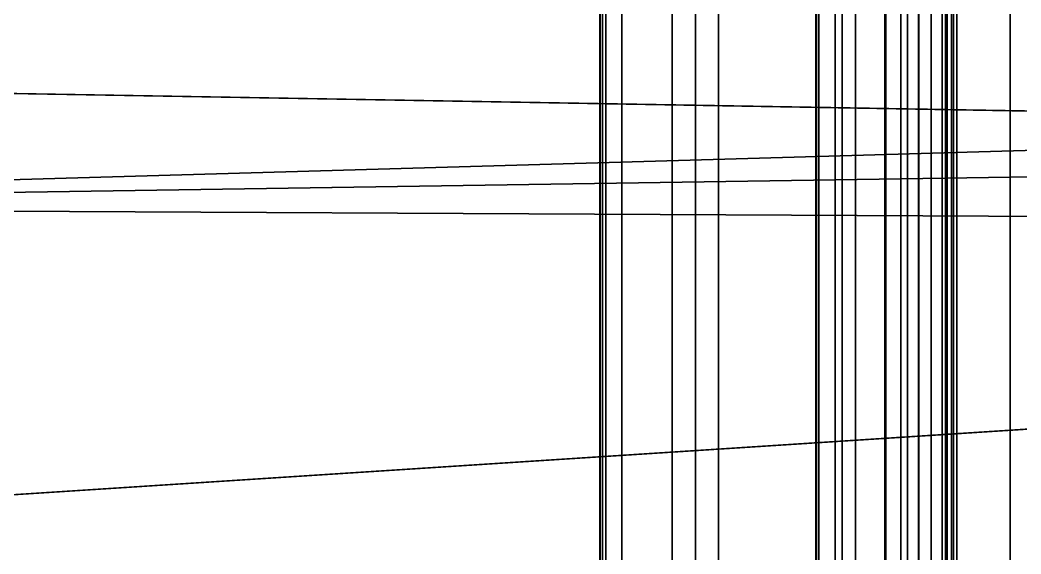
# Model space of a CAD drawing. Header units: metres. Extents: x 104.27 to 106.57, y 32.25 to 36.05.
# Drawn here: x 104.4738 to 104.6714, y 34.6925 to 34.7979 of the extents above; entities that cross this region are included whole.
import ezdxf

# ---------------------------------------------------------------- set-up
doc = ezdxf.new("R2010")
doc.units = ezdxf.units.M
doc.layers.add('KO29', color=7, linetype='Continuous')
doc.layers.add('KO32', color=7, linetype='Continuous')

msp = doc.modelspace()

# ---------------------------------------------------------------- linework, layer by layer
at = {"layer": 'KO29', "color": 37, "linetype": 'ByBlock', "lineweight": 25}
for points, invisible_edges in [([(104.42408, 34.70107, -0.28), (105.27408, 34.75607, -0.28), (104.27408, 35.00107, -0.28)], 14), ([(104.27408, 35.00107, -0.28), (105.27408, 34.75607, -0.28), (105.27408, 34.94607, -0.28)], 13), ([(104.33828, 34.92271, 0.04), (104.84092, 34.93025, 0.02241), (104.84092, 34.77705, 0.02241)], 14), ([(104.33828, 34.78571, 0.04), (104.33828, 34.92271, 0.04), (104.84092, 34.77705, 0.02241)], 2)]:
    msp.add_3dface(points, dxfattribs=dict(at, invisible_edges=invisible_edges))
for points in [[(105.27408, 34.77607), (104.28908, 34.76107), (104.28908, 34.94107), (105.27408, 34.92607)], [(104.28908, 34.94107), (104.28908, 34.76107), (105.27408, 34.77607), (105.27408, 34.92607)], [(104.30719, 34.78558, 0.04), (104.33828, 34.78571, 0.04), (104.84092, 34.77705, 0.02241), (104.28908, 34.76107)], [(104.28908, 34.76107), (104.84092, 34.77705, 0.02241), (105.27408, 34.77853, 0.00725), (105.27408, 34.77607)], [(105.27408, 34.75607, -0.28), (104.28908, 34.76107), (105.27408, 34.77607)], [(105.27408, 34.75607, -0.28), (104.42408, 34.70107, -0.28), (104.28908, 34.76107)]]:
    msp.add_3dface(points, dxfattribs=at)
at = {"layer": 'KO32', "color": 9, "linetype": 'ByBlock', "lineweight": 25}
for points in [[(104.73617, 32.25334, 0.05289), (104.73617, 36.05334, 0.05289), (104.58826, 36.05334, 0.05806), (104.58826, 32.25334, 0.05806)], [(104.58826, 32.25334, 0.05806), (104.58826, 36.05334, 0.05806), (104.58833, 36.05334, 0.06006), (104.58833, 32.25334, 0.06006)], [(104.58833, 32.25334, 0.06006), (104.58833, 36.05334, 0.06006), (104.58879, 36.05334, 0.06686), (104.58879, 32.25334, 0.06686)], [(104.58879, 32.25334, 0.06686), (104.58879, 36.05334, 0.06686), (104.58943, 36.05334, 0.06834), (104.58943, 32.25334, 0.06834)], [(104.58943, 32.25334, 0.06834), (104.58943, 36.05334, 0.06834), (104.5926, 36.05334, 0.06941), (104.5926, 32.25334, 0.06941)], [(104.5926, 32.25334, 0.06941), (104.5926, 36.05334, 0.06941), (104.60254, 36.05334, 0.0692), (104.60254, 32.25334, 0.0692)], [(104.60254, 32.25334, 0.0692), (104.60254, 36.05334, 0.0692), (104.60711, 36.05334, 0.06937), (104.60711, 32.25334, 0.06937)], [(104.60711, 32.25334, 0.06937), (104.60711, 36.05334, 0.06937), (104.61168, 36.05334, 0.07007), (104.61168, 32.25334, 0.07007)], [(104.61168, 32.25334, 0.07007), (104.61168, 36.05334, 0.07007), (104.64471, 36.05334, 0.08056), (104.64471, 32.25334, 0.08056)], [(104.63085, 32.25334, 0.19315), (104.63085, 36.05334, 0.19315), (104.63098, 36.05334, 0.19689), (104.63098, 32.25334, 0.19689)], [(104.63147, 32.25334, 0.19132), (104.63147, 36.05334, 0.19132), (104.63085, 36.05334, 0.19315), (104.63085, 32.25334, 0.19315)], [(104.63098, 32.25334, 0.19689), (104.63098, 36.05334, 0.19689), (104.63467, 36.05334, 0.21729), (104.63467, 32.25334, 0.21729)], [(104.65114, 32.25334, 0.18259), (104.65114, 36.05334, 0.18259), (104.63147, 36.05334, 0.19132), (104.63147, 32.25334, 0.19132)], [(104.63467, 32.25334, 0.21729), (104.63467, 36.05334, 0.21729), (104.63605, 36.05334, 0.22019), (104.63605, 32.25334, 0.22019)], [(104.63605, 32.25334, 0.22019), (104.63605, 36.05334, 0.22019), (104.6387, 36.05334, 0.2225), (104.6387, 32.25334, 0.2225)], [(104.6387, 32.25334, 0.2225), (104.6387, 36.05334, 0.2225), (104.64448, 36.05334, 0.22439), (104.64448, 32.25334, 0.22439)], [(104.64448, 32.25334, 0.22439), (104.64448, 36.05334, 0.22439), (104.65872, 36.05334, 0.2277), (104.65872, 32.25334, 0.2277)], [(104.64471, 32.25334, 0.08056), (104.64471, 36.05334, 0.08056), (104.64763, 36.05334, 0.08191), (104.64763, 32.25334, 0.08191)], [(104.64763, 32.25334, 0.08191), (104.64763, 36.05334, 0.08191), (104.64898, 36.05334, 0.08324), (104.64898, 32.25334, 0.08324)], [(104.64898, 32.25334, 0.08324), (104.64898, 36.05334, 0.08324), (104.65123, 36.05334, 0.08655), (104.65123, 32.25334, 0.08655)], [(104.65647, 32.25334, 0.17284), (104.65647, 36.05334, 0.17284), (104.65114, 36.05334, 0.18259), (104.65114, 32.25334, 0.18259)], [(104.65123, 32.25334, 0.08655), (104.65123, 36.05334, 0.08655), (104.65362, 36.05334, 0.0913), (104.65362, 32.25334, 0.0913)], [(104.65362, 32.25334, 0.0913), (104.65362, 36.05334, 0.0913), (104.65584, 36.05334, 0.10252), (104.65584, 32.25334, 0.10252)], [(104.65584, 32.25334, 0.10252), (104.65584, 36.05334, 0.10252), (104.65681, 36.05334, 0.11117), (104.65681, 32.25334, 0.11117)], [(104.65806, 32.25334, 0.15914), (104.65806, 36.05334, 0.15914), (104.65647, 36.05334, 0.17284), (104.65647, 32.25334, 0.17284)], [(104.65681, 32.25334, 0.11117), (104.65681, 36.05334, 0.11117), (104.65763, 36.05334, 0.13198), (104.65763, 32.25334, 0.13198)], [(104.65763, 32.25334, 0.13198), (104.65763, 36.05334, 0.13198), (104.65806, 36.05334, 0.15914), (104.65806, 32.25334, 0.15914)], [(104.65872, 32.25334, 0.2277), (104.65872, 36.05334, 0.2277), (104.66922, 36.05334, 0.22733), (104.66922, 32.25334, 0.22733)], [(104.66922, 32.25334, 0.22733), (104.66922, 36.05334, 0.22733), (104.6797, 36.05334, 0.22678), (104.6797, 32.25334, 0.22678)]]:
    msp.add_3dface(points, dxfattribs=at)

doc.saveas('drawing.dxf')
